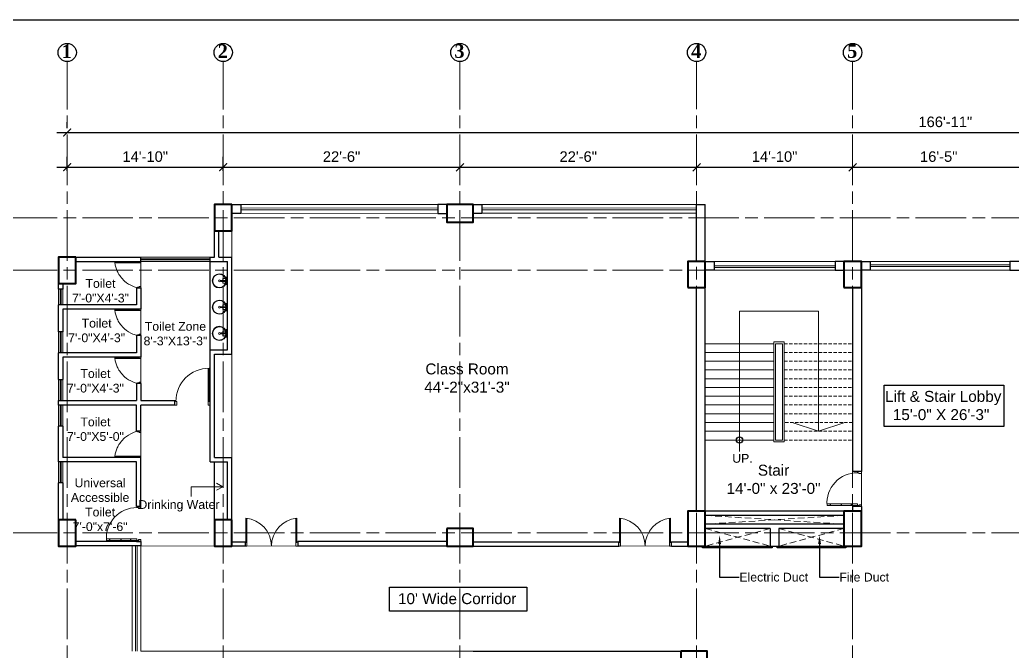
# Model space of a CAD drawing. Header units: inches. Extents: x -12 to 20935469, y -1604 to 24729220.
# Drawn here: x 20855962 to 20857094, y 24712918 to 24713639 of the extents above; entities that cross this region are included whole.
import ezdxf
from ezdxf import colors
from ezdxf.entities.mleader import LeaderData, LeaderLine
from ezdxf.math import Vec2, Vec3

# ---------------------------------------------------------------- set-up
doc = ezdxf.new("R2010")
doc.units = ezdxf.units.IN
doc.header["$LTSCALE"] = 0.03
doc.header["$MEASUREMENT"] = 0
doc.header["$PDMODE"] = 32
doc.header["$PDSIZE"] = 15
doc.linetypes.add('ACAD_ISO08W100', pattern=[36, 24, -3, 6, -3])
doc.linetypes.add('DASHED2', pattern=[0.375, 0.25, -0.125])
for name, color, linetype, lineweight in [('column', 1, 'Continuous', 40), ('Dim Line', 252, 'Continuous', 13), ('Door', 7, 'Continuous', 18), ('Dot', 253, 'Continuous', 0), ('Gas', 21, 'Continuous', 5), ('Glass Line', 252, 'Continuous', 9), ('Grid Line', 252, 'Continuous', 18), ('Hatch', 253, 'Continuous', 15), ('Main Wall', 7, 'Continuous', 30), ('RAIL', 23, 'Continuous', 13), ('STAIR', 46, 'Continuous', 15), ('TOILET FIXTURE', 142, 'Continuous', 5), ('wind.', 150, 'Continuous', 20)]:
    doc.layers.add(name, color=color, linetype=linetype, lineweight=lineweight)
doc.layers.add('FUR', color=251, linetype='Continuous')
doc.layers.add('TEXT', color=7, linetype='Continuous')
doc.styles.add('2', font='swisscl.ttf')
doc.styles.add('RomanS', font='arial.ttf', dxfattribs={"height": 12})
doc.styles.get("Standard").update_dxf_attribs({"font": 'timesbd.ttf'})
doc.dimstyles.new('Aec_Arch_I', dxfattribs={"dimscale": 96, "dimtxt": 12, "dimasz": 0.09375, "dimexe": 0.125, "dimexo": 0.125, "dimgap": 0.0625, "dimtad": 1, "dimdec": 0, "dimzin": 3, "dimdsep": 46, "dimlunit": 4, "dimtxsty": 'RomanS', "dimblk1": 'ARCHTICK', "dimblk2": 'ARCHTICK', "dimsah": 1, "dimcen": 0.09375, "dimdle": 0.125, "dimadec": 0, "dimazin": 0, "dimtfac": 0.75, "dimtdec": 0, "dimtmove": 2, "dimatfit": 3, "dimldrblk": 'ARCHTICK', "dimfxl": 1, "dimfrac": 1, "dimtolj": 1, "dimtzin": 0, "dimarcsym": 0})

# ---------------------------------------------------------------- blocks, each defined once
blk = doc.blocks.new('_ArchTick')
at = {"color": 0, "linetype": 'ByBlock', "lineweight": 35, "const_width": 0.15}
blk.add_lwpolyline([(-0.5, -0.5), (0.5, 0.5)], dxfattribs=at)
blk = doc.blocks.new('*D14')
at = {"layer": 'Defpoints', "color": 0, "transparency": 16777216}
for p in [(20831126.2792098, 24724578.16655627), (20830948.30879143, 24724562.26584816), (20831126.2792098, 24724562.26584816)]:
    blk.add_point(p, dxfattribs=at)
at = {"layer": 'Dim Line', "color": 0, "lineweight": -2, "transparency": 16777216}
for p, q in [((20830948.30879143, 24724574.26584816), (20830948.30879143, 24724590.16655627)), ((20831126.2792098, 24724574.26584816), (20831126.2792098, 24724590.16655627)), ((20830936.30879143, 24724578.16655627), (20831138.2792098, 24724578.16655627))]:
    blk.add_line(p, q, dxfattribs=at)
at = {"layer": 'Dim Line', "color": 0, "lineweight": -2, "transparency": 16777216, "xscale": 9, "yscale": 9, "zscale": 9, "rotation": 180}
blk.add_blockref('_ArchTick', (20830948.30879143, 24724578.16655627), dxfattribs=at)
at = {"layer": 'Dim Line', "color": 0, "lineweight": -2, "transparency": 16777216, "xscale": 9, "yscale": 9, "zscale": 9}
blk.add_blockref('_ArchTick', (20831126.2792098, 24724578.16655627), dxfattribs=at)
at = {"layer": 'Dim Line', "color": 0, "transparency": 16777216, "insert": (20831037.29400062, 24724590.29343212), "char_height": 12, "attachment_point": 5, "style": 'RomanS'}
blk.add_mtext('\\A1;14\'-10"', dxfattribs=at)
blk = doc.blocks.new('*D7')
at = {"layer": 'Defpoints', "color": 0, "transparency": 16777216}
for p in [(20831396.27940053, 24724578.16655627), (20831396.27940053, 24724578.16655627), (20831126.2792098, 24724562.26584816)]:
    blk.add_point(p, dxfattribs=at)
at = {"layer": 'Dim Line', "color": 0, "lineweight": -2, "transparency": 16777216}
for p, q in [((20831126.2792098, 24724574.26584816), (20831126.2792098, 24724590.16655627)), ((20831114.2792098, 24724578.16655627), (20831408.27940053, 24724578.16655627))]:
    blk.add_line(p, q, dxfattribs=at)
at = {"layer": 'Dim Line', "color": 0, "lineweight": -2, "transparency": 16777216, "xscale": 9, "yscale": 9, "zscale": 9, "rotation": 180}
blk.add_blockref('_ArchTick', (20831126.2792098, 24724578.16655627), dxfattribs=at)
at = {"layer": 'Dim Line', "color": 0, "lineweight": -2, "transparency": 16777216, "xscale": 9, "yscale": 9, "zscale": 9}
blk.add_blockref('_ArchTick', (20831396.27940053, 24724578.16655627), dxfattribs=at)
at = {"layer": 'Dim Line', "color": 0, "transparency": 16777216, "insert": (20831261.27930516, 24724590.29343212), "char_height": 12, "attachment_point": 5, "style": 'RomanS'}
blk.add_mtext('\\A1;22\'-6"', dxfattribs=at)
blk = doc.blocks.new('*D8')
at = {"layer": 'Defpoints', "color": 0, "transparency": 16777216}
for p in [(20831396.27940053, 24724578.16655627), (20831666.2795913, 24724578.16655627), (20831666.2795913, 24724578.16655627)]:
    blk.add_point(p, dxfattribs=at)
at = {"layer": 'Dim Line', "color": 0, "lineweight": -2, "transparency": 16777216}
blk.add_line((20831384.27940053, 24724578.16655627), (20831678.2795913, 24724578.16655627), dxfattribs=at)
at = {"layer": 'Dim Line', "color": 0, "lineweight": -2, "transparency": 16777216, "xscale": 9, "yscale": 9, "zscale": 9, "rotation": 180}
blk.add_blockref('_ArchTick', (20831396.27940053, 24724578.16655627), dxfattribs=at)
at = {"layer": 'Dim Line', "color": 0, "lineweight": -2, "transparency": 16777216, "xscale": 9, "yscale": 9, "zscale": 9}
blk.add_blockref('_ArchTick', (20831666.2795913, 24724578.16655627), dxfattribs=at)
at = {"layer": 'Dim Line', "color": 0, "transparency": 16777216, "insert": (20831531.27949591, 24724590.29343212), "char_height": 12, "attachment_point": 5, "style": 'RomanS'}
blk.add_mtext('\\A1;22\'-6"', dxfattribs=at)
blk = doc.blocks.new('*D9')
at = {"layer": 'Defpoints', "color": 0, "transparency": 16777216}
for p in [(20831666.2795913, 24724578.16655627), (20831844.25000967, 24724578.16655627), (20831844.25000967, 24724578.16655627)]:
    blk.add_point(p, dxfattribs=at)
at = {"layer": 'Dim Line', "color": 0, "lineweight": -2, "transparency": 16777216}
blk.add_line((20831654.2795913, 24724578.16655627), (20831856.25000967, 24724578.16655627), dxfattribs=at)
at = {"layer": 'Dim Line', "color": 0, "lineweight": -2, "transparency": 16777216, "xscale": 9, "yscale": 9, "zscale": 9, "rotation": 180}
blk.add_blockref('_ArchTick', (20831666.2795913, 24724578.16655627), dxfattribs=at)
at = {"layer": 'Dim Line', "color": 0, "lineweight": -2, "transparency": 16777216, "xscale": 9, "yscale": 9, "zscale": 9}
blk.add_blockref('_ArchTick', (20831844.25000967, 24724578.16655627), dxfattribs=at)
at = {"layer": 'Dim Line', "color": 0, "transparency": 16777216, "insert": (20831755.26480048, 24724590.29343212), "char_height": 12, "attachment_point": 5, "style": 'RomanS'}
blk.add_mtext('\\A1;14\'-10"', dxfattribs=at)
blk = doc.blocks.new('*D21')
at = {"layer": 'Defpoints', "color": 0, "transparency": 16777216}
for p in [(20831844.25000967, 24724578.16655627), (20832040.77920983, 24724578.16655627), (20832040.77920983, 24724578.16655627)]:
    blk.add_point(p, dxfattribs=at)
at = {"layer": 'Dim Line', "color": 0, "lineweight": -2, "transparency": 16777216}
for p, q in [((20831832.25000967, 24724578.16655627), (20832052.77920983, 24724578.16655627)), ((20831844.25000967, 24724566.16655627), (20831844.25000967, 24724566.16655627)), ((20832040.77920983, 24724566.16655627), (20832040.77920983, 24724566.16655627))]:
    blk.add_line(p, q, dxfattribs=at)
at = {"layer": 'Dim Line', "color": 0, "lineweight": -2, "transparency": 16777216, "xscale": 9, "yscale": 9, "zscale": 9, "rotation": 180}
blk.add_blockref('_ArchTick', (20831844.25000967, 24724578.16655627), dxfattribs=at)
at = {"layer": 'Dim Line', "color": 0, "lineweight": -2, "transparency": 16777216, "xscale": 9, "yscale": 9, "zscale": 9}
blk.add_blockref('_ArchTick', (20832040.77920983, 24724578.16655627), dxfattribs=at)
at = {"layer": 'Dim Line', "color": 0, "transparency": 16777216, "insert": (20831942.51460975, 24724590.29343212), "char_height": 12, "attachment_point": 5, "style": 'RomanS'}
blk.add_mtext('\\A1;16\'-5"', dxfattribs=at)
blk = doc.blocks.new('*D13')
at = {"layer": 'Defpoints', "color": 0, "transparency": 16777216}
for p in [(20832951.75234396, 24724617.81282169), (20830948.30879143, 24724610.74819624), (20832951.75234396, 24724610.74819624)]:
    blk.add_point(p, dxfattribs=at)
at = {"layer": 'Dim Line', "color": 0, "lineweight": -2, "transparency": 16777216}
for p, q in [((20830948.30879143, 24724622.74819624), (20830948.30879143, 24724629.81282169)), ((20832951.75234396, 24724622.74819624), (20832951.75234396, 24724629.81282169)), ((20830936.30879143, 24724617.81282169), (20832963.75234396, 24724617.81282169))]:
    blk.add_line(p, q, dxfattribs=at)
at = {"layer": 'Dim Line', "color": 0, "lineweight": -2, "transparency": 16777216, "xscale": 9, "yscale": 9, "zscale": 9, "rotation": 180}
blk.add_blockref('_ArchTick', (20830948.30879143, 24724617.81282169), dxfattribs=at)
at = {"layer": 'Dim Line', "color": 0, "lineweight": -2, "transparency": 16777216, "xscale": 9, "yscale": 9, "zscale": 9}
blk.add_blockref('_ArchTick', (20832951.75234396, 24724617.81282169), dxfattribs=at)
at = {"layer": 'Dim Line', "color": 0, "transparency": 16777216, "insert": (20831950.03056769, 24724629.93969755), "char_height": 12, "attachment_point": 5, "style": 'RomanS'}
blk.add_mtext('\\A1;166\'-11"', dxfattribs=at)
blk = doc.blocks.new('Door_45')
at = {"layer": 'Door'}
for p, q in [((1.499446089358273, 4.966720660065755), (1.499446089358273, 43.96672066006575)), ((1.499446089358273, 40.02726910408236), (2.249446089358273, 40.02726910408236)), ((2.249446089358273, 40.02726910408236), (2.249446089358273, 39.52726910408236)), ((2.249446089358273, 39.52726910408236), (2.749446089591103, 39.52726910408236)), ((2.749446089591103, 39.52726910408236), (2.749446089591103, 40.02726910408236)), ((2.749446089591103, 40.02726910408236), (3.499446089358273, 40.02726910408236)), ((3.499446089358273, 44.03189280286006), (3.499446089358273, 4.966720660065755)), ((1.499446089358273, 25.76575365659081), (2.249446089358273, 25.76575365659081)), ((2.249446089358273, 25.76575365659081), (2.249446089358273, 25.26575365659081)), ((2.749446089591103, 25.76575365659081), (3.499446089358273, 25.76575365659081)), ((2.749446089591103, 25.26575365659081), (2.749446089591103, 25.76575365659081)), ((2.249446089358273, 25.26575365659081), (2.749446089591103, 25.26575365659081)), ((2.249446089358273, 12.56961937076411), (2.249446089358273, 13.06961937076411)), ((2.249446089358273, 13.06961937076411), (2.749446089591103, 13.06961937076411)), ((2.749446089591103, 13.06961937076411), (2.749446089591103, 12.56961937076411)), ((-0.0005539106417273842, -0.03327933993424503), (-0.0005539106417273842, 4.966720660065755)), ((-0.0005539106417273842, 4.966720660065755), (1.499446089358273, 4.966720660065755)), ((1.499446089358273, 12.56961937076411), (2.249446089358273, 12.56961937076411)), ((3.499446089358273, 4.966720660065755), (1.499446089358273, 4.966720660065755)), ((1.499446089358273, 4.966720660065755), (1.499446089358273, 2.966720660065755)), ((1.499446089358273, 2.966720660065755), (2.499446089358273, 2.966720660065755)), ((2.499446089358273, 2.966720660065755), (2.499446089358273, -0.03327933993424503)), ((2.749446089591103, 12.56961937076411), (3.499446089358273, 12.56961937076411)), ((42.5, 3), (42.5, -0.03327933993424503)), ((43.5, 3), (42.5, 3)), ((45.00000000023283, 5), (43.5, 5)), ((43.5, 5), (43.5, 3)), ((45.00000000023283, -0.03327933993424503), (45.00000000023283, 5)), ((2.499446089358273, -0.03327933993424503), (-0.0005539106417273842, -0.03327933993424503)), ((42.5, -0.03327933993424503), (45.00000000023283, -0.03327933993424503))]:
    blk.add_line(p, q, dxfattribs=at)
blk.add_arc((4.660651951731928, 5.255392092920653), 38.84018771759182, 359.6232511897165, 94.66847186469465, dxfattribs=at)
blk = doc.blocks.new('sssss-flat-876')
at = {"layer": 'Door', "linetype": 'Continuous', "ltscale": 3}
blk.add_line((3666.524641621392, 84027.20039844685), (3666.524641621392, 84055.73698381262), dxfattribs=at)
at = {"layer": 'Door', "linetype": 'Continuous', "ltscale": 3, "extrusion": (-7.215265806451099e-09, -3.356244729906973e-18, 1)}
for points, elevation in [([(3666.524641621392, 84057.20039844685), (3666.524641621392, 84055.7369838127), (3668.353909914149, 84055.73698381268), (3668.353909914149, 84056.46869112973), (3670.183178206673, 84056.46869112976), (3670.183178206673, 84057.20039844688)], -2.645495015731816e-05), ([(3668.353909914149, 84055.73698381268), (3696.158787962748, 84055.73698381273), (3696.158787962748, 84056.46869112982), (3668.353909914149, 84056.46869112956)], -2.646814881427536e-05)]:
    blk.add_lwpolyline(points, close=True, dxfattribs=dict(at, elevation=elevation))
at = {"layer": 'Door', "linetype": 'Continuous', "ltscale": 3, "flags": 128}
blk.add_lwpolyline([(3670.183178209001, 84027.20039844661, 0.04096003839332348), (3675.473761518253, 84028.8955189219, 0.08249638684257277), (3684.92584202881, 84034.77633821729, 0.05218730031938641), (3689.721451750025, 84039.97248090911, 0.04398833922187529), (3692.855049753096, 84045.047753547, 0.03657129103577791), (3694.751170299016, 84049.63311906598, 0.034751479123949), (3695.9156375397, 84054.20272462314, 0.01143537355723267), (3696.158787962981, 84055.73698381265)], format="xyb", dxfattribs=at)
at = {"layer": 'Door', "linetype": 'Continuous', "ltscale": 3}
blk.add_lwpolyline([(3666.524641623953, 84027.20039844679), (3666.524641623953, 84028.66381308093), (3668.353909916477, 84028.66381308093), (3668.353909916477, 84027.93210576387), (3670.183178209234, 84027.93210576382), (3670.183178209234, 84027.2003984467)], close=True, dxfattribs=at)
blk = doc.blocks.new('7-flat-72')
at = {"layer": 'Glass Line', "color": 8, "ltscale": 20}
for p, q in [((-64475.47473717644, 376966.6120190895), (-64476.55473715696, 376966.6118137227)), ((-64476.55336804548, 376959.4118138514), (-64476.55473715696, 376966.6118137227)), ((-64475.47336806497, 376959.4120192182), (-64475.47473717644, 376966.6120190895)), ((-64478.71357337362, 376960.4914030989), (-64480.33357334463, 376960.4910950488)), ((-64480.33338851458, 376959.5190950661), (-64480.33357334463, 376960.4910950488)), ((-64478.71338854358, 376959.5194031161), (-64480.33338851458, 376959.5190950661)), ((-64478.71336800698, 376959.4114031181), (-64480.33336797799, 376959.411095068)), ((-64480.33329952252, 376959.0510950745), (-64480.33336797799, 376959.411095068)), ((-64478.71329955151, 376959.0514031246), (-64480.33329952252, 376959.0510950745)), ((-64480.27590274997, 376959.5191059972), (-64480.27608758002, 376960.49110598)), ((-64480.15336798131, 376959.4111292958), (-64480.15338851791, 376959.5191292939)), ((-64480.14656623453, 376959.5191305911), (-64480.14675106457, 376960.4911305739)), ((-64479.91663178266, 376959.5191743142), (-64479.91681661271, 376960.4911742969)), ((-64479.5233885292, 376959.5192490911), (-64479.52357335924, 376960.4912490739)), ((-64479.13014527573, 376959.519323868), (-64479.13033010578, 376960.4913238508)), ((-64478.90021082386, 376959.5193675911), (-64478.90039565391, 376960.4913675738)), ((-64478.89336800366, 376959.4113688903), (-64478.89338854048, 376959.5193688883)), ((-64478.77087430842, 376959.519392185), (-64478.77105913847, 376960.4913921678)), ((-64478.71338854358, 376959.5194031161), (-64478.71357337362, 376960.4914030989)), ((-64478.71329955151, 376959.0514031246), (-64478.71336800698, 376959.4114031181)), ((-64475.11336807138, 376959.4120876737), (-64476.91336803907, 376959.4117453959)), ((-64476.9132995836, 376959.0517454025), (-64476.91336803907, 376959.4117453959)), ((-64475.11329961568, 376959.0520876803), (-64476.9132995836, 376959.0517454025)), ((-64475.11329961568, 376959.0520876803), (-64475.11336807138, 376959.4120876737)), ((-64473.31357347011, 376960.4924299325), (-64471.6935734991, 376960.4927379825)), ((-64473.31338864006, 376959.5204299497), (-64473.31357347011, 376960.4924299325)), ((-64473.31338864006, 376959.5204299497), (-64471.69338866905, 376959.5207379998)), ((-64473.31336810347, 376959.4124299516), (-64471.69336813246, 376959.4127380017)), ((-64473.313299648, 376959.0524299581), (-64473.31336810347, 376959.4124299516)), ((-64473.313299648, 376959.0524299581), (-64471.69329967699, 376959.0527380082)), ((-64473.25590287545, 376959.5204408808), (-64473.25608770549, 376960.4924408636)), ((-64473.13336810679, 376959.4124641794), (-64473.13338864339, 376959.5204641775)), ((-64473.12656636001, 376959.5204654748), (-64473.12675119005, 376960.4924654575)), ((-64472.89663190814, 376959.5205091978), (-64472.89681673818, 376960.4925091806)), ((-64472.50338865467, 376959.5205839747), (-64472.50357348472, 376960.4925839575)), ((-64472.11014540121, 376959.5206587517), (-64472.11033023125, 376960.4926587344)), ((-64471.88021094934, 376959.5207024747), (-64471.88039577939, 376960.4927024575)), ((-64471.87336812937, 376959.4127037739), (-64471.87338866596, 376959.520703772)), ((-64471.7508744339, 376959.5207270686), (-64471.75105926394, 376960.4927270514)), ((-64471.69338866905, 376959.5207379998), (-64471.6935734991, 376960.4927379825)), ((-64471.69329967699, 376959.0527380082), (-64471.69336813246, 376959.4127380017))]:
    blk.add_line(p, q, dxfattribs=at)
blk.add_circle((-64476.01507698372, 376968.3989757138, -1.853074723067108e-05), 1.08, dxfattribs=at)
for radius, start, end in [(8.100000000000003, 273.8334487619164, 266.1883413272574), (7.545122013573683, 274.1150294939762, 265.9067605931115)]:
    blk.add_arc((-64476.01507698372, 376968.3989757138, -1.853074723067108e-05), radius, start, end, dxfattribs=at)
blk = doc.blocks.new('SFSFSFS-flat-72')
at = {"layer": 'TOILET FIXTURE', "ltscale": 0.2}
blk.add_lwpolyline([(-3918.473113942891, -3608.103407361705), (-3918.474140776554, -3602.703407459237), (-3923.874140679603, -3602.704434292842), (-3923.873113845708, -3608.104434195251)], close=True, dxfattribs=at)
at = {"layer": 'TOILET FIXTURE', "ltscale": 20}
blk.add_blockref('7-flat-72', (60554.84018570464, -380567.1558373197), dxfattribs=at)
blk = doc.blocks.new('$D40')
at = {"layer": 'Door'}
for p, q in [((1, 4), (1, 42)), ((2, 0), (2, 41.98683982644525)), ((1, 5), (0, 5)), ((2, 0), (0, 0)), ((2, 4), (1, 4)), ((39, 4), (38, 4)), ((38, 4), (38, 0)), ((40, 0), (38, 0)), ((40, 5), (38.98683982644525, 5)), ((39, 5), (39, 4))]:
    blk.add_line(p, q, dxfattribs=at)
blk.add_arc((1, 4), 38, 0, 89.99999999999999, dxfattribs=at)
blk = doc.blocks.new('A$C36295410')
at = {"layer": 'Door'}
for p, q in [((0.9999989662828739, 3.999999464715074), (0.9999989662828739, 31.99999946471507)), ((1.999998966282874, -5.352849257178605e-07), (1.999998966282874, 31.98213662398211)), ((57.99999896628287, -5.352849257178605e-07), (57.99999896628287, 31.98213662398211)), ((58.99999896628287, 3.999999464715074), (58.99999896628287, 31.99999946471507)), ((0.9999989662828739, 4.999999464715074), (-1.033717126119882e-06, 4.999999464715074)), ((1.999998966282874, 3.999999464715074), (0.9999989662824191, 3.999999464715074)), ((57.99999896628287, 3.999999464715074), (58.99999896628287, 3.999999464715074)), ((58.99999896628287, 4.999999464715074), (59.99999896628287, 4.999999464715074)), ((1.999998966282874, -5.352849257178605e-07), (-1.033717126119882e-06, -5.352849257178605e-07)), ((57.99999896628287, -5.352849257178605e-07), (59.99999896628287, -5.352849257178605e-07))]:
    blk.add_line(p, q, dxfattribs=at)
for centre, radius, start, end in [((-2.525154211056361, -0.3352956022481521), 32.52688137512273, 0.590629401232551, 83.77825723032326), ((62.52515214360983, -0.3352956022372382), 32.52688137511065, 96.22174276965781, 179.4093705987648)]:
    blk.add_arc(centre, radius, start, end, dxfattribs=at)
blk = doc.blocks.new('fff')
at = {"layer": 'Grid Line', "color": 252, "linetype": 'ACAD_ISO08W100', "lineweight": 9, "ltscale": 80, "true_color": 0x939598}
for p, q in [((20830948.30879143, 24723521.10155122), (20830948.30879143, 24724698.78124316)), ((20831126.2792098, 24723521.10975568), (20831126.2792098, 24724698.78944762)), ((20831396.27940053, 24723521.10975705), (20831396.27940053, 24724698.789449)), ((20831666.2795913, 24723521.12176201), (20831666.2795913, 24724698.80145396)), ((20831844.25000966, 24723521.10155122), (20831844.25000967, 24724698.78124316)), ((20833096.94929376, 24724520.60832043), (20830726.1474328, 24724520.60832043)), ((20833096.94929376, 24724460.61652489), (20830726.1474328, 24724460.61652489)), ((20833096.94929376, 24724160.74613542), (20830726.1474328, 24724160.74613542))]:
    blk.add_line(p, q, dxfattribs=at)
at = {"layer": 'Dim Line'}
for base, p1, p2, picture, middle in [((20832951.75234396, 24724617.81282169), (20830948.30879143, 24724610.74819624), (20832951.75234396, 24724610.74819624), '*D13', (20831950.03056769, 24724629.93969755)), ((20831126.2792098, 24724578.16655627), (20830948.30879143, 24724562.26584816), (20831126.2792098, 24724562.26584816), '*D14', (20831037.29400062, 24724590.29343212)), ((20831396.27940053, 24724578.16655627), (20831126.2792098, 24724562.26584816), (20831396.27940053, 24724578.16655627), '*D7', (20831261.27930516, 24724590.29343212)), ((20831666.2795913, 24724578.16655627), (20831396.27940053, 24724578.16655627), (20831666.2795913, 24724578.16655627), '*D8', (20831531.27949591, 24724590.29343212)), ((20831844.25000967, 24724578.16655627), (20831666.2795913, 24724578.16655627), (20831844.25000967, 24724578.16655627), '*D9', (20831755.26480048, 24724590.29343212)), ((20832040.77920983, 24724578.16655627), (20831844.25000967, 24724578.16655627), (20832040.77920983, 24724578.16655627), '*D21', (20831942.51460975, 24724590.29343212))]:
    dim = blk.add_linear_dim(base=base, p1=p1, p2=p2, dimstyle='Aec_Arch_I', dxfattribs=at)
    dim.commit()
    dim.dimension.update_dxf_attribs({"geometry": picture, "text_midpoint": middle})

msp = doc.modelspace()

# ---------------------------------------------------------------- linework, layer by layer
for p, q in [((20856178.95919258, 24713262.2611539), (20856178.9591926, 24713363.22263287)), ((20856183.95919259, 24713068.33724314), (20856183.95919259, 24713134.37544813)), ((20856094.96008972, 24713043.53262689), (20856099.96008972, 24713043.53262689))]:
    msp.add_line(p, q)
for points in [[(20856947.93508648, 24713222.07550468), (20857084.62102565, 24713222.07550468), (20857084.62102565, 24713174.87692926), (20856947.93508648, 24713174.87692926)], [(20856740.88531497, 24713038.35226289), (20856820.17556253, 24713038.35226289), (20856820.17556253, 24713036.35224247), (20856740.88531497, 24713036.35224247)], [(20856825.95355772, 24713038.35226289), (20856904.18486615, 24713038.35226289), (20856904.18486615, 24713036.35224247), (20856825.95355772, 24713036.35224247)], [(20856383.54072013, 24712991.34101464), (20856540.19668809, 24712991.34101464), (20856540.19668809, 24712963.94992119), (20856383.54072013, 24712963.94992119)]]:
    msp.add_lwpolyline(points, close=True)
msp.add_circle((20856782.9473627, 24713159.39352012), 3.60517880693078)
at = {"layer": 'column', "lineweight": 40, "ltscale": 20}
for points in [[(20856203.95919591, 24713428.22263287), (20856183.95919591, 24713428.22263287), (20856183.9591926, 24713398.22263288), (20856203.9591926, 24713398.22263288)], [(20856448.98279774, 24713428.22263591), (20856448.98279774, 24713408.22263591), (20856478.98279773, 24713408.2226326), (20856478.98279773, 24713428.2226326)], [(20856025.98877754, 24713368.22263288), (20856005.98877754, 24713368.22263288), (20856005.98877754, 24713338.22263288), (20856025.98877754, 24713338.22263288)], [(20856723.96177205, 24713333.39352042), (20856743.96177205, 24713333.39352042), (20856743.96177205, 24713363.39352041), (20856723.96177205, 24713363.39352041)], [(20856901.93257197, 24713333.39352014), (20856921.93257197, 24713333.39352014), (20856921.93257197, 24713363.39352013), (20856901.93257197, 24713363.39352013)], [(20856723.96177206, 24713038.35226289), (20856743.96177206, 24713038.35226289), (20856743.96236861, 24713078.35226287), (20856723.96236861, 24713078.35226287)], [(20856901.93268279, 24713038.35224369), (20856921.93268279, 24713038.35224369), (20856921.93259724, 24713078.35224368), (20856901.93259724, 24713078.35224368)], [(20856025.98877751, 24713068.36044787), (20856005.98877751, 24713068.36044787), (20856005.98877751, 24713038.36044787), (20856025.98877751, 24713038.36044787)], [(20856203.95919259, 24713068.33724314), (20856183.95919259, 24713068.33724314), (20856183.95919589, 24713038.36044787), (20856203.95919589, 24713038.36044787)], [(20856448.99440063, 24713058.35224012), (20856448.99440063, 24713038.35224012), (20856478.9711959, 24713038.35224341), (20856478.9711959, 24713058.35224341)], [(20856715.98260697, 24712918.3522629), (20856715.98260697, 24712898.3522629), (20856745.98260697, 24712898.3522629), (20856745.98260697, 24712918.3522629)]]:
    msp.add_lwpolyline(points, close=True, dxfattribs=at)
at = {"layer": 'Defpoints'}
msp.add_lwpolyline([(20855761.45807488, 24713639.10110414), (20858200.32466877, 24713639.10110414), (20858200.32466877, 24712180.57173782), (20855761.45807488, 24712180.57173782)], close=True, dxfattribs=at)
at = {"layer": 'Dot', "linetype": 'DASHED2', "lineweight": 0, "ltscale": 1000}
for p, q in [((20856743.96236861, 24713073.35226287), (20856901.93262932, 24713063.35226287)), ((20856901.93260793, 24713073.35226287), (20856743.96236861, 24713063.35226287)), ((20856817.94782398, 24713058.35226287), (20856743.96177206, 24713038.35226289)), ((20856743.96236861, 24713058.35226287), (20856817.94782398, 24713038.35226289)), ((20856827.94782398, 24713058.35226287), (20856901.93268279, 24713038.35224369)), ((20856901.93264002, 24713058.35224368), (20856827.94782398, 24713038.35226289))]:
    msp.add_line(p, q, dxfattribs=at)
at = {"layer": 'Gas', "color": 0, "lineweight": 5}
for points in [[(20856833.93257188, 24713157.39352012), (20856821.93257188, 24713157.39352012), (20856821.93257188, 24713271.39352012), (20856833.93257188, 24713271.39352012)], [(20856831.93257188, 24713159.39352012), (20856823.93257188, 24713159.39352012), (20856823.93257188, 24713269.39352012), (20856831.93257188, 24713269.39352012)]]:
    msp.add_lwpolyline(points, close=True, dxfattribs=at)
at = {"layer": 'Hatch', "lineweight": 5}
for p, q in [((20856203.9591926, 24713368.22263909), (20856203.9591926, 24713398.20963071)), ((20856203.95919259, 24713139.37544813), (20856203.95919256, 24713257.2611539))]:
    msp.add_line(p, q, dxfattribs=at)
at = {"layer": 'Hatch', "lineweight": 0}
for p, q in [((20856921.93268279, 24713038.35224369), (20856921.93268279, 24713353.39351986)), ((20856099.96008972, 24713038.50942218), (20856921.93268279, 24713038.35224369)), ((20856745.98260697, 24712918.3522629), (20856099.98350083, 24712918.48757448))]:
    msp.add_line(p, q, dxfattribs=at)
at = {"layer": 'Main Wall', "lineweight": 30}
for p, q in [((20856733.96177205, 24713363.39352041), (20856733.95859446, 24713428.23512806)), ((20856733.98298851, 24713428.23512926), (20856743.96177205, 24713428.23561827)), ((20856743.96177205, 24713363.39352014), (20856743.96177205, 24713428.23561827)), ((20856743.96177205, 24713424.23561827), (20856743.96196808, 24713424.23561828)), ((20856743.96177205, 24713422.23561826), (20856743.96206609, 24713422.23561828)), ((20856183.9591926, 24713368.22263839), (20856183.9591926, 24713398.22263453)), ((20856188.9591926, 24713368.22263857), (20856188.9591926, 24713398.22263453)), ((20856733.96177205, 24713382.23807614), (20856733.97479639, 24713382.23807744)), ((20856733.96177205, 24713376.23807611), (20856733.97539589, 24713376.23807747)), ((20856025.98877754, 24713368.22263288), (20856099.96008956, 24713368.22263546)), ((20856025.98877754, 24713363.22263286), (20856099.96008973, 24713363.22263287)), ((20856099.96008973, 24713363.22263287), (20856099.96008955, 24713368.22263546)), ((20856178.95919243, 24713368.22263822), (20856183.9591926, 24713368.22263839)), ((20856178.9591926, 24713363.22263287), (20856178.95919243, 24713368.22263822)), ((20856178.9591926, 24713363.22263288), (20856198.9591926, 24713363.22263287)), ((20856188.9591926, 24713368.22263857), (20856203.9591926, 24713368.22263909)), ((20856198.95919259, 24713262.2611539), (20856198.9591926, 24713363.22263287)), ((20856203.95919259, 24713257.2611539), (20856203.9591926, 24713368.22263909)), ((20856743.96236861, 24713078.35226287), (20856743.96177206, 24713353.39352013)), ((20856005.98877754, 24713331.60690465), (20856005.98877754, 24713338.22263288)), ((20856094.96008972, 24713333.22263287), (20856099.96008972, 24713333.22263287)), ((20856094.96008972, 24713333.22263287), (20856094.96008972, 24713313.60690465)), ((20856733.96177205, 24713078.35226287), (20856733.96177205, 24713333.39352042)), ((20856911.9323203, 24713333.39352014), (20856911.93263857, 24713123.35273605)), ((20856921.93257197, 24713333.39352014), (20856921.93220776, 24713123.35273605)), ((20856094.96008972, 24713313.60690465), (20856005.98877755, 24713313.60690465)), ((20856005.98877754, 24713282.99117641), (20856005.98877754, 24713313.60690465)), ((20856099.96008972, 24713308.60690465), (20856010.98877754, 24713308.60690465)), ((20856094.96008972, 24713278.60690465), (20856094.96008972, 24713258.9911764)), ((20856099.96008972, 24713278.60690465), (20856094.96008972, 24713278.60690465)), ((20856094.96008972, 24713258.9911764), (20856005.98877754, 24713258.99117641)), ((20856005.98877754, 24713228.37544813), (20856005.98877754, 24713258.99117641)), ((20856178.95919258, 24713204.37544813), (20856178.95919259, 24713262.2611539)), ((20856178.95919259, 24713262.2611539), (20856198.95919259, 24713262.2611539)), ((20856099.96008972, 24713253.9911764), (20856010.98877754, 24713253.9911764)), ((20856010.98877754, 24713253.99117641), (20856010.98877754, 24713228.37544813)), ((20856183.95919259, 24713139.37544813), (20856183.95919257, 24713257.2611539)), ((20856183.95919257, 24713257.2611539), (20856203.95919259, 24713257.2611539)), ((20856005.98877754, 24713228.37544813), (20856010.98877754, 24713228.37544813)), ((20856099.96008972, 24713223.9911764), (20856094.96008972, 24713223.9911764)), ((20856005.98877754, 24713204.37544814), (20856094.96008972, 24713204.37544813)), ((20856005.98877754, 24713199.37544813), (20856005.98877754, 24713204.37544814)), ((20856138.95919262, 24713199.37544812), (20856138.95919262, 24713204.37544813)), ((20856178.95919259, 24713134.37544813), (20856178.95919258, 24713204.37544813)), ((20856094.96008972, 24713199.37544813), (20856005.98877754, 24713199.37544813)), ((20856094.96008972, 24713169.37544812), (20856094.96008972, 24713199.37544813)), ((20856099.96008972, 24713169.37544812), (20856099.96008971, 24713199.37544813)), ((20856138.95919262, 24713199.37544812), (20856099.96008972, 24713199.37544813)), ((20856010.98877754, 24713175.37544813), (20856005.98877754, 24713175.37544813)), ((20856005.98877754, 24713134.37544813), (20856005.98877754, 24713175.37544813)), ((20856010.98877754, 24713175.37544813), (20856010.98877754, 24713139.37544813)), ((20856099.96008972, 24713169.37544813), (20856094.96008972, 24713169.37544812)), ((20856094.96008972, 24713134.37544813), (20856005.98877754, 24713134.37544813)), ((20856099.96008972, 24713139.37544813), (20856010.98877754, 24713139.37544813)), ((20856094.96008973, 24713083.53311925), (20856094.96008972, 24713134.37544813)), ((20856099.96008972, 24713083.53311925), (20856099.96008972, 24713139.37544813)), ((20856178.95919259, 24713134.37544813), (20856198.95919259, 24713134.37544813)), ((20856183.95919259, 24713139.37544813), (20856203.95919259, 24713139.37544813)), ((20856198.95919259, 24713068.35224671), (20856198.95919259, 24713134.37544813)), ((20856203.95919259, 24713068.35224506), (20856203.95919259, 24713139.37544813)), ((20856921.93220776, 24713123.35273605), (20856911.93263857, 24713123.35273605)), ((20856005.98877754, 24713068.35224342), (20856005.98877754, 24713110.37544813)), ((20856010.98877754, 24713110.37544813), (20856005.98877754, 24713110.37544813)), ((20856010.98877754, 24713110.37544813), (20856010.98877754, 24713068.35224342)), ((20856099.96008972, 24713083.53311925), (20856094.96008973, 24713083.53311925)), ((20856901.93327934, 24713078.35226287), (20856743.96236861, 24713078.35226287)), ((20856911.93267595, 24713083.35224368), (20856911.93268279, 24713078.35224368)), ((20856921.93219042, 24713083.35224368), (20856911.93267595, 24713083.35224368)), ((20856921.93219042, 24713083.35224368), (20856921.93219042, 24713078.35224368)), ((20856901.93327934, 24713073.35226287), (20856743.96236861, 24713073.35226287)), ((20856901.93327934, 24713063.35226287), (20856743.96236861, 24713063.35226287)), ((20856817.94782398, 24713058.35226287), (20856743.96236861, 24713058.35226287)), ((20856817.94782398, 24713058.35226287), (20856817.94782398, 24713038.35226289)), ((20856901.93327934, 24713058.35226287), (20856827.94782398, 24713058.35226287)), ((20856827.94782398, 24713058.35226287), (20856827.94782398, 24713038.35226289)), ((20856099.96008972, 24713043.53262689), (20856025.98954375, 24713043.53262689)), ((20856099.96008972, 24713043.53262689), (20856099.96008972, 24713038.50942218)), ((20856203.95919589, 24713043.36044787), (20856218.95919589, 24713043.36044787)), ((20856218.95919589, 24713043.36044787), (20856218.95919589, 24713038.36044787)), ((20856448.97049717, 24713043.37245586), (20856278.95919589, 24713043.37245424)), ((20856278.95919589, 24713043.37245424), (20856278.95919589, 24713038.37245424)), ((20856478.94729244, 24713043.35226498), (20856645.22490373, 24713043.35226265)), ((20856645.22490373, 24713038.35224341), (20856645.22490373, 24713043.35226265)), ((20856705.22490373, 24713043.35225138), (20856723.95870349, 24713043.35226157)), ((20856705.22490269, 24713038.35225191), (20856705.22490373, 24713043.35225138)), ((20856099.96008972, 24713038.50942218), (20856025.98877754, 24713038.50942218)), ((20856218.95919589, 24713038.36044787), (20856203.95919589, 24713038.36044787)), ((20856448.99440063, 24713038.37245587), (20856278.95919589, 24713038.37245424)), ((20856478.9711959, 24713038.35224341), (20856645.22490373, 24713038.35224341)), ((20856705.22490373, 24713038.35225137), (20856723.96177248, 24713038.35997769)), ((20856817.94782398, 24713038.35226289), (20856827.94782398, 24713038.35226289)), ((20856478.98280104, 24712918.3522437), (20856715.98260697, 24712918.3522629))]:
    msp.add_line(p, q, dxfattribs=at)
for points in [[(20856203.95919591, 24713428.22263288), (20856213.95919591, 24713428.22263288), (20856213.96091245, 24713418.19042361), (20856203.9591948, 24713418.18871229)], [(20856448.95938664, 24713428.22434391), (20856438.95938664, 24713428.22434391), (20856438.9576701, 24713418.19213464), (20856448.95938775, 24713418.19042332)], [(20856478.95938663, 24713428.22434391), (20856488.95938663, 24713428.22434391), (20856488.96110317, 24713418.19213464), (20856478.95938553, 24713418.19042332)], [(20856743.95919586, 24713363.39351986), (20856753.95919586, 24713363.39351986), (20856753.95919586, 24713353.39351986), (20856743.95919586, 24713353.39523739)], [(20856901.92999578, 24713363.39351986), (20856891.92999578, 24713363.39351986), (20856891.92999578, 24713353.39351986), (20856901.92999578, 24713353.39351986)], [(20856921.92999578, 24713363.39351986), (20856931.92999578, 24713363.39351986), (20856931.92999578, 24713353.39351986), (20856921.92999578, 24713353.39351986)], [(20857101.45919597, 24713363.39351986), (20857091.45919597, 24713363.39351986), (20857091.45919597, 24713353.39351987), (20857101.45919596, 24713353.39351987)], [(20856010.98877754, 24713338.22263288), (20856010.98877754, 24713331.60690465)], [(20856010.98877754, 24713331.60690465), (20856005.98877754, 24713331.60690465)], [(20856099.96008972, 24713333.22263287), (20856099.96008972, 24713308.60690465)], [(20856010.98877754, 24713308.60690465), (20856010.98877754, 24713282.99117641)], [(20856010.98877754, 24713282.99117641), (20856005.98877754, 24713282.99117641)], [(20856099.96008972, 24713278.60690465), (20856099.96008972, 24713253.9911764)], [(20856094.96008972, 24713223.9911764), (20856094.96008972, 24713204.37544813)], [(20856099.96008972, 24713223.9911764), (20856099.96008972, 24713204.37544813)], [(20856099.96008972, 24713204.37544813), (20856138.95919262, 24713204.37544813)]]:
    msp.add_lwpolyline(points, dxfattribs=at)
at = {"layer": 'RAIL', "lineweight": 9}
for p, q in [((20856782.9473627, 24713146.23110187), (20856782.9473627, 24713306.39352012)), ((20856782.9473627, 24713306.39352012), (20856872.93257188, 24713306.39352012)), ((20856872.93257188, 24713306.39352012), (20856872.93257188, 24713169.39352012)), ((20856842.93257188, 24713179.39352012), (20856872.93257188, 24713169.39352012)), ((20856872.93257188, 24713169.39352012), (20856902.93257188, 24713179.39352012))]:
    msp.add_line(p, q, dxfattribs=at)
at = {"layer": 'STAIR', "color": 32, "lineweight": 5}
for p, q in [((20856743.96215353, 24713269.39352013), (20856821.93257188, 24713269.39352012)), ((20856743.96215353, 24713259.39352013), (20856821.93257188, 24713259.39352012)), ((20856743.96215353, 24713249.39352013), (20856821.93257188, 24713249.39352012)), ((20856743.96215353, 24713239.39352013), (20856821.93257188, 24713239.39352012)), ((20856743.96215353, 24713229.39352012), (20856821.93257188, 24713229.39352012)), ((20856743.96215353, 24713219.39352013), (20856821.93257188, 24713219.39352012)), ((20856743.96215353, 24713209.39352013), (20856821.93257188, 24713209.39352012)), ((20856743.96215353, 24713199.39352013), (20856821.93257188, 24713199.39352012)), ((20856743.96215353, 24713189.39352013), (20856821.93257188, 24713189.39352012)), ((20856743.96215353, 24713179.39352013), (20856821.93257188, 24713179.39352012)), ((20856743.96215353, 24713169.39352012), (20856821.93257188, 24713169.39352012)), ((20856743.96215353, 24713159.39352013), (20856821.93257188, 24713159.39352012))]:
    msp.add_line(p, q, dxfattribs=at)
at = {"layer": 'STAIR', "color": 32, "linetype": 'DASHED2', "lineweight": 5, "ltscale": 500}
for p, q in [((20856833.93257188, 24713269.39352012), (20856911.93257188, 24713269.39352012)), ((20856833.93257188, 24713259.39352012), (20856911.93257188, 24713259.39352012)), ((20856833.93257188, 24713249.39352012), (20856911.93257188, 24713249.39352012)), ((20856833.93257188, 24713239.39352012), (20856911.93257188, 24713239.39352012)), ((20856833.93257188, 24713229.39352012), (20856911.93257188, 24713229.39352012)), ((20856833.93257188, 24713219.39352012), (20856911.93257188, 24713219.39352012)), ((20856833.93257188, 24713209.39352012), (20856911.93257188, 24713209.39352012)), ((20856833.93257188, 24713199.39352012), (20856911.93257188, 24713199.39352012)), ((20856833.93257188, 24713189.39352012), (20856911.93257188, 24713189.39352012)), ((20856911.93257188, 24713179.39352012), (20856833.93257188, 24713179.39352012)), ((20856851.93257188, 24713179.39352012), (20856911.93257188, 24713179.39352012)), ((20856833.93257188, 24713169.39352012), (20856911.93257188, 24713169.39352012)), ((20856833.93257188, 24713159.39352012), (20856911.93257188, 24713159.39352012))]:
    msp.add_line(p, q, dxfattribs=at)
at = {"layer": 'STAIR', "color": 253, "lineweight": 5}
for p, q in [((20856193.56196675, 24713106.06768196), (20856157.32576427, 24713106.06768196)), ((20856157.32576427, 24713106.06768196), (20856157.32576427, 24713094.8254985)), ((20856193.56196675, 24713106.06768196), (20856186.25906518, 24713110.10117777)), ((20856193.56196675, 24713106.06768197), (20856186.25906518, 24713102.03418616))]:
    msp.add_line(p, q, dxfattribs=at)
at = {"layer": 'TEXT'}
for centre in [(20856016.01218534, 24713601.80472315), (20856193.9826037, 24713601.81292761), (20856463.98279443, 24713601.81292899), (20856733.9829852, 24713601.82493394), (20856911.95340357, 24713601.80472315)]:
    msp.add_circle(centre, 10.41737199201306, dxfattribs=at)
at = {"layer": 'wind.', "lineweight": 5}
for p, q in [((20856438.95938664, 24713428.22434722), (20856213.95919561, 24713428.22434722)), ((20856488.95938663, 24713428.22434391), (20856733.95919586, 24713428.22263288)), ((20856213.95987583, 24713424.24888749), (20856438.95742346, 24713424.32250609)), ((20856213.96021803, 24713422.24888749), (20856438.95807785, 24713422.32250619)), ((20856213.96091245, 24713418.19042371), (20856438.95767698, 24713418.23234393)), ((20856488.96006826, 24713424.24062951), (20856733.95669923, 24713424.32079175)), ((20856488.96041046, 24713422.24062951), (20856733.95735362, 24713422.32079186)), ((20856488.96109766, 24713418.22434419), (20856733.95919586, 24713418.22263287)), ((20856099.96008955, 24713368.22263546), (20856178.95919243, 24713368.22263822)), ((20856099.96008962, 24713366.22263546), (20856178.9591925, 24713366.22263822)), ((20856099.96008965, 24713365.22263546), (20856178.95919253, 24713365.22263822)), ((20856099.96008973, 24713363.22263546), (20856178.9591926, 24713363.22263822)), ((20856753.95919586, 24713363.39351987), (20856891.92999578, 24713363.39351987)), ((20856931.92999578, 24713363.39351986), (20857091.45919597, 24713363.39351987)), ((20856931.92999578, 24713359.39351986), (20857091.45919597, 24713359.39351987)), ((20856753.95919586, 24713358.39351987), (20856891.92999578, 24713358.39351986)), ((20856753.95919586, 24713356.39351987), (20856891.92999578, 24713356.39351986)), ((20856753.95919586, 24713353.39351987), (20856891.92999578, 24713353.39351986)), ((20856921.93268279, 24713353.39351986), (20857101.48260377, 24713353.39351987)), ((20856931.92999578, 24713357.39351986), (20857091.45919597, 24713357.39351987)), ((20856931.92999578, 24713353.39351987), (20857101.45919596, 24713353.39351987)), ((20856005.98877754, 24713331.60690465), (20856005.98877754, 24713313.60690465)), ((20856007.98877754, 24713331.60690465), (20856007.98877754, 24713313.60690465)), ((20856008.98877754, 24713331.60690465), (20856008.98877754, 24713313.60690465)), ((20856010.98877754, 24713331.60690465), (20856010.98877754, 24713313.60690465)), ((20856005.98877754, 24713282.99117641), (20856005.98877754, 24713258.99117641)), ((20856007.98877754, 24713282.99117641), (20856007.98877754, 24713258.99117641)), ((20856008.98877754, 24713282.99117641), (20856008.98877754, 24713258.99117641)), ((20856010.98877754, 24713282.99117641), (20856010.98877754, 24713258.99117641)), ((20856005.98877754, 24713204.37544814), (20856005.98877754, 24713228.37544813)), ((20856007.98877754, 24713204.37544814), (20856007.98877754, 24713228.37544813)), ((20856008.98877754, 24713204.37544814), (20856008.98877754, 24713228.37544813)), ((20856010.98877754, 24713204.37544814), (20856010.98877754, 24713228.37544813)), ((20856005.98877754, 24713175.37544813), (20856005.98877754, 24713199.37544813)), ((20856007.98877754, 24713175.37544813), (20856007.98877754, 24713199.37544813)), ((20856008.98877754, 24713175.37544813), (20856008.98877754, 24713199.37544813)), ((20856010.98877754, 24713175.37544813), (20856010.98877754, 24713199.37544813)), ((20856005.98877754, 24713110.37544813), (20856005.98877754, 24713134.37544813)), ((20856007.98877754, 24713110.37544813), (20856007.98877754, 24713134.37544813)), ((20856008.98877754, 24713110.37544813), (20856008.98877754, 24713134.37544813)), ((20856010.98877754, 24713110.37544813), (20856010.98877754, 24713134.37544813)), ((20856089.98350083, 24712918.48757448), (20856089.98350083, 24713038.66660094)), ((20856093.98350083, 24712918.48757448), (20856093.98350083, 24713038.66660094)), ((20856095.98350083, 24712918.48757448), (20856095.98350083, 24713038.66660094)), ((20856099.98350083, 24712918.48757448), (20856099.96008972, 24713038.50942218)), ((20856099.98350083, 24712918.48757448), (20856099.98350083, 24713038.66660094))]:
    msp.add_line(p, q, dxfattribs=at)

# ---------------------------------------------------------------- block references
msp.add_blockref('fff', (25067.70339721069, -11107.39389201254))
at = {"layer": 'Door', "ltscale": 20, "xscale": -1}
for p in [(20859766.48473135, 24629306.02223442), (20859766.48473135, 24629251.4065062), (20859766.48473135, 24629196.79077796)]:
    msp.add_blockref('sssss-flat-876', p, dxfattribs=at)
at = {"layer": 'Door', "xscale": -1}
msp.add_blockref('$D40', (20856178.95919262, 24713199.37544812), dxfattribs=at)
at = {"layer": 'Door', "ltscale": 20, "rotation": 180}
msp.add_blockref('sssss-flat-876', (20859766.48473135, 24797196.57584657), dxfattribs=at)
at = {"layer": 'Door', "color": 250, "ltscale": 20, "xscale": 0.8888888888759539, "yscale": 0.8888888888759539, "zscale": 0.8888888888759539, "rotation": 90.00000000000001}
for p in [(20856921.90260879, 24713083.35273605), (20856099.93050809, 24713043.53311925)]:
    msp.add_blockref('Door_45', p, dxfattribs=at)
at = {"layer": 'FUR', "xscale": -1}
for p in [(20856278.95919589, 24713038.36044845), (20856705.22490269, 24713038.35225191)]:
    msp.add_blockref('A$C36295410', p, dxfattribs=at)
at = {"layer": 'TOILET FIXTURE', "ltscale": 20, "rotation": 90.00000000000001}
for p in [(20852590.85572101, 24717262.27140089), (20852590.85572101, 24717232.27140089), (20852590.85572101, 24717202.27140089)]:
    msp.add_blockref('SFSFSFS-flat-72', p, dxfattribs=at)

# ---------------------------------------------------------------- texts
at = {"layer": 'TEXT', "char_height": 15.435, "width": 227.4580850503149, "attachment_point": 8, "rotation": 1.109146314285407e-09}
for s, insert in [('\\A1;1', (20856015.49654272, 24713595.50710017)), ('\\A1;2', (20856193.46696109, 24713595.51530463)), ('\\A1;3', (20856463.46715182, 24713595.51530601)), ('\\A1;4', (20856733.46734259, 24713595.52731096)), ('\\A1;5', (20856911.43776096, 24713595.50710017))]:
    msp.add_mtext(s, dxfattribs=dict(at, insert=insert))
at = {"layer": 'TEXT', "color": 30, "lineweight": 5, "ltscale": 20, "attachment_point": 2, "style": '2'}
for s, width, gutter_width, insert, char_height in [('{\\fArial|b0|i0|c0|p34;\\C0;Toilet \\P7\'-0"X4\'-3"}', 104.7596838313621, 0.5, (20856054.00042238, 24713343.14722898), 10), ('{\\fArial|b0|i0|c0|p34;\\C0;Toilet \\P7\'-0"X4\'-3"}', 104.7596838313621, 0.5, (20856049.56576071, 24713297.77096105), 10), ('{\\fArial|b0|i0|c0|p34;\\C0;Toilet Zone\\P8\'-3"X13\'-3"}', 104.7596838313621, 0.5, (20856139.50438622, 24713294.16705626), 10), ('\\pxsm1;{\\fArial|b0|i0|c0|p34;\\C0;Class Room\\P44\'-2"x31\'-3"}', 230.7646254908759, 0.5, (20856472.05635705, 24713246.79181177), 12.47575959581606), ('{\\fArial|b0|i0|c0|p34;\\C0;Toilet \\P7\'-0"X4\'-3"}', 104.7596838313621, 0.5, (20856048.18821512, 24713240.29354424), 10), ('\\pxsm1,qc;{\\fArial|b0|i0|c0|p34;\\C0; Lift & Stair Lobby\\P15\'-0" X 26\'-3" }', 188.8080446812082, 0.7495764341443792, (20857012.90117969, 24713215.46330031), 12.47575959581606), ('{\\fArial|b0|i0|c0|p34;\\C0;Toilet \\P7\'-0"X5\'-0"}', 104.7596838313621, 0.5, (20856048.18821512, 24713185.0810749), 10), ('{\\fArial|b0|i0|c0|p34;\\C0;UP.}', 104.7596838313621, 0.5, (20856786.35152123, 24713143.46072597), 10), ('\\pxsm1;{\\fArial|b0|i0|c0|p34;\\C0;Stair\\P14\'-0" x 23\'-0"  }', 164.6550701554666, 0.2817773027333734, (20856821.80092747, 24713131.18540887), 12.47575959581606), ('{\\fArial|b0|i0|c0|p34;\\C0;Universal Accessible Toilet\\P7\'-0"x7\'-6"}', 89.09549436636735, 0.35, (20856053.55144829, 24713115.50176571), 10), ('\\pxsm1;{\\fArial|b0|i0|c0|p34;\\C0;Drinking Water }', 88.56263495197395, 0.2817773027333734, (20856143.4728355, 24713090.77143575), 10), ("\\pxsm1,qc;{\\fArial|b0|i0|c0|p34;\\C0;10' Wide Corridor}", 227.8899144920278, 0.7495764341443792, (20856460.91801389, 24712984.52088582), 12.47575959581606)]:
    msp.add_mtext_dynamic_manual_height_columns(s, width=width, gutter_width=gutter_width, heights=[0], dxfattribs=dict(at, insert=insert, char_height=char_height))

# ---------------------------------------------------------------- leaders
at = {"layer": 'TEXT', "lineweight": 5, "ltscale": 20}
ml = msp.add_multileader_mtext('Standard', dxfattribs=at)
ml.set_content('{\\fArial|b0|i0|c0|p34;Electric Duct}', color=256)
ml.set_leader_properties()
ml.build(insert=Vec2(0, 0))
ml.multileader.update_dxf_attribs({"text_right_attachment_type": 6, "dogleg_length": 0.36, "arrow_head_size": 10})
ctx = ml.context
ctx.base_point, ctx.char_height, ctx.arrow_head_size, ctx.landing_gap_size, ctx.plane_origin = Vec3(20856782.71531381, 24713002.791324), 10, 10, 0.09, Vec3(20856760.22175024, 24713050.64487169)
ctx.right_attachment = 6
notes = []
notes.append((ctx, [(0, (1, 1, 0), (20856760.22175024, 24713002.791324), (1, 0), 22.49356356322765, [(0, [(20856760.22175024, 24713050.64487169)], 0, [])])]))
ctx.mtext.insert, ctx.mtext.width, ctx.mtext.defined_height, ctx.mtext.flow_direction = Vec3(20856782.80531381, 24713007.87317939), 232.7041350195991, 29.77794681083734, 5
ml = msp.add_multileader_mtext('Standard', dxfattribs=at)
ml.set_content('{\\fArial|b0|i0|c0|p34;\\C256;Fire Duct}', color=256)
ml.set_leader_properties()
ml.build(insert=Vec2(0, 0))
ml.multileader.update_dxf_attribs({"text_right_attachment_type": 6, "dogleg_length": 0.36, "arrow_head_size": 10})
ctx = ml.context
ctx.base_point, ctx.char_height, ctx.arrow_head_size, ctx.landing_gap_size, ctx.plane_origin = Vec3(20856896.75839807, 24713002.791324), 10, 10, 0.09, Vec3(20856874.26483451, 24713050.64487169)
ctx.right_attachment = 6
notes.append((ctx, [(0, (1, 1, 0), (20856874.26483451, 24713002.791324), (1, 0), 22.49356356322765, [(0, [(20856874.26483451, 24713050.64487169)], 0, [])])]))
ctx.mtext.insert, ctx.mtext.width, ctx.mtext.defined_height, ctx.mtext.flow_direction = Vec3(20856896.84839807, 24713007.87317939), 232.7041350195991, 29.77794681083734, 5
for ctx, leaders in notes:
    for number, flags, end, landing, length, lines in leaders:
        leader = LeaderData()
        leader.index, (leader.has_last_leader_line, leader.has_dogleg_vector, leader.attachment_direction) = number, flags
        leader.last_leader_point, leader.dogleg_vector, leader.dogleg_length = Vec3(end), Vec3(landing), length
        for number, points, colour, breaks in lines:
            line = LeaderLine()
            line.index, line.vertices, line.color, line.breaks = number, Vec3.list(points), colors.encode_raw_color(colour), breaks
            leader.lines.append(line)
        ctx.leaders.append(leader)

doc.saveas('drawing.dxf')
